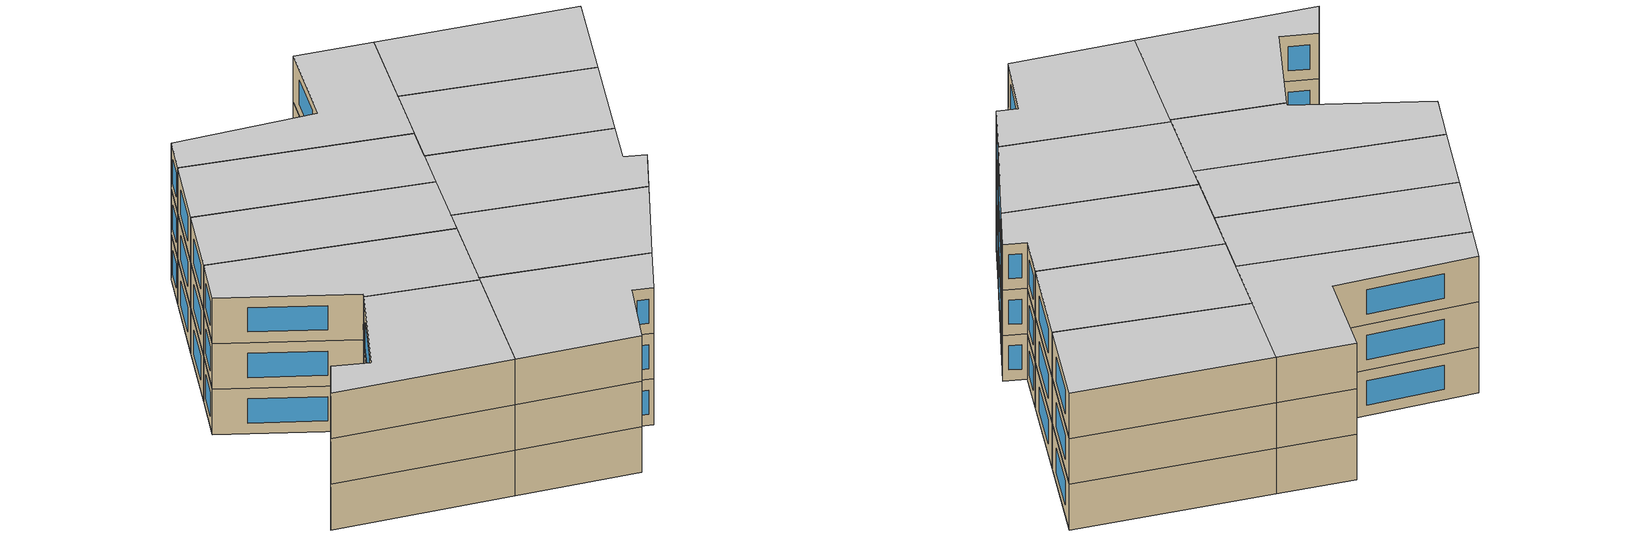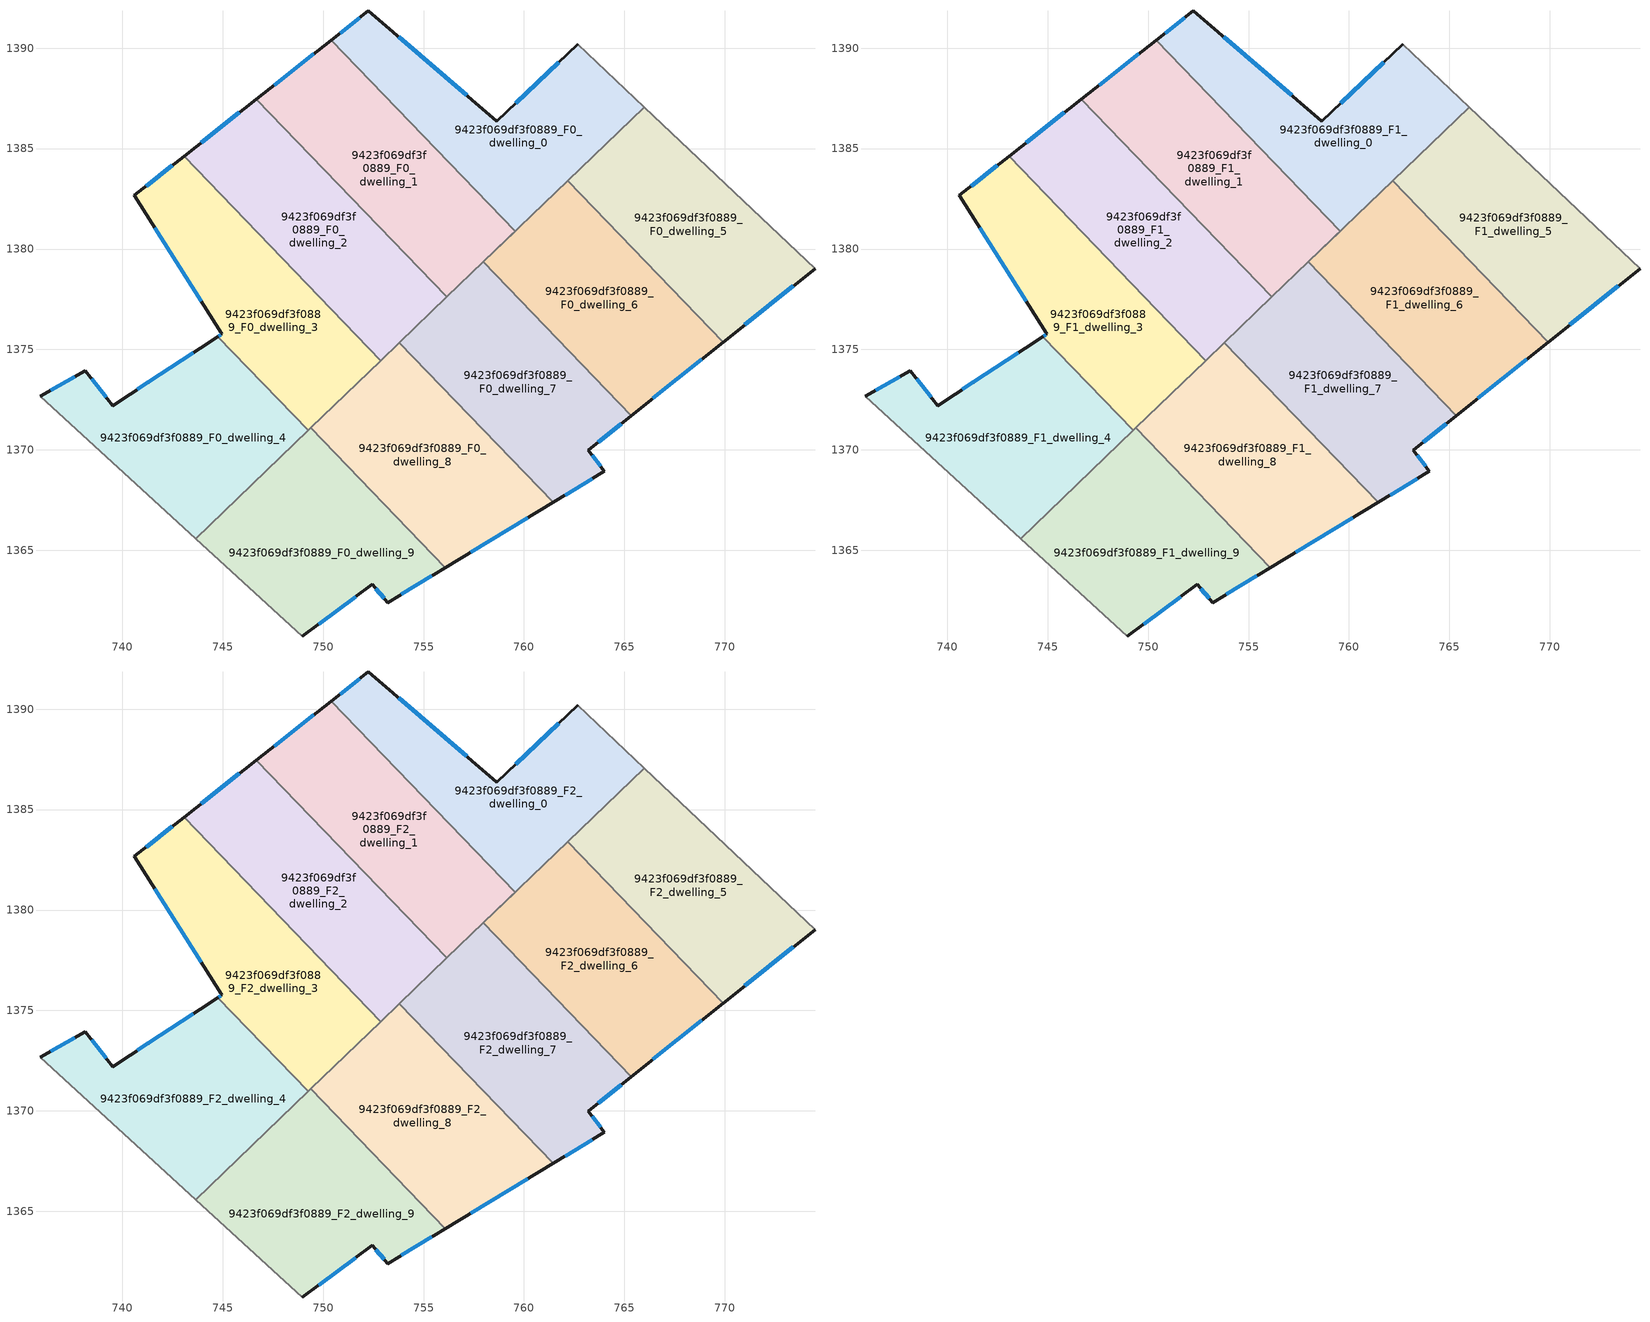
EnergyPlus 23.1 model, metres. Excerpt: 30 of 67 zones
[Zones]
9423f069df3f0889_F0_dwelling_0
 floor ground (EU_floor_Construction): 762.68,1390.19 765.98,1387.07 757.98,1379.37 759.56,1380.89 750.41,1390.4 752.26,1391.86 758.65,1386.37 z0
 wall outside (EU_wall_Construction): 762.68,1390.19 758.65,1386.37 752.26,1391.86 750.41,1390.4 z0:3
 wall to 9423f069df3f0889_F0_dwelling_1 (EU_wall_Construction): 750.41,1390.4 759.56,1380.89 757.98,1379.37 z0:3
 wall adiabatic (EU_wall_Construction): 765.98,1387.07 762.68,1390.19 z0:3
 wall to 9423f069df3f0889_F0_dwelling_6 (EU_wall_Construction): 757.98,1379.37 762.17,1383.4 z0:3
 wall to 9423f069df3f0889_F0_dwelling_5 (EU_wall_Construction): 762.17,1383.4 765.98,1387.07 z0:3
 window (EU_Window_Construction): 751.83,1391.52 750.85,1390.74 / 757.15,1387.66 753.76,1390.57 / 761.73,1389.29 759.6,1387.27 z0.7:2.3
9423f069df3f0889_F0_dwelling_1
 floor ground (EU_floor_Construction): 750.41,1390.4 759.56,1380.89 756.16,1377.62 746.68,1387.46 z0
 wall outside (EU_wall_Construction): 750.41,1390.4 746.68,1387.46 z0:3
 wall to 9423f069df3f0889_F0_dwelling_2 (EU_wall_Construction): 746.68,1387.46 756.16,1377.62 z0:3
 wall to 9423f069df3f0889_F0_dwelling_7 (EU_wall_Construction): 756.16,1377.62 757.98,1379.37 z0:3
 window (EU_Window_Construction): 749.54,1389.71 747.56,1388.15 z0.7:2.3
9423f069df3f0889_F0_dwelling_2
 floor ground (EU_floor_Construction): 746.68,1387.46 756.16,1377.62 752.87,1374.45 743.08,1384.62 z0
 wall outside (EU_wall_Construction): 746.68,1387.46 743.08,1384.62 z0:3
 wall to 9423f069df3f0889_F0_dwelling_3 (EU_wall_Construction): 743.08,1384.62 752.87,1374.45 z0:3
 wall to 9423f069df3f0889_F0_dwelling_7 (EU_wall_Construction): 753.8,1375.35 756.16,1377.62 z0:3
 wall to 9423f069df3f0889_F0_dwelling_8 (EU_wall_Construction): 752.87,1374.45 753.8,1375.35 z0:3
 window (EU_Window_Construction): 745.84,1386.8 743.92,1385.29 z0.7:2.3
9423f069df3f0889_F0_dwelling_3
 floor ground (EU_floor_Construction): 743.08,1384.62 752.87,1374.45 749.25,1370.97 744.76,1375.64 744.96,1375.77 740.61,1382.68 z0
 wall outside (EU_wall_Construction): 743.08,1384.62 740.61,1382.68 744.96,1375.77 744.76,1375.64 z0:3
 wall to 9423f069df3f0889_F0_dwelling_4 (EU_wall_Construction): 744.76,1375.64 749.25,1370.97 z0:3
 wall to 9423f069df3f0889_F0_dwelling_8 (EU_wall_Construction): 749.38,1371.1 752.87,1374.45 z0:3
 wall to 9423f069df3f0889_F0_dwelling_9 (EU_wall_Construction): 749.25,1370.97 749.38,1371.1 z0:3
 window (EU_Window_Construction): 744.92,1375.74 744.81,1375.67 / 741.63,1381.06 743.94,1377.39 / 742.5,1384.17 741.19,1383.13 z0.7:2.3
9423f069df3f0889_F0_dwelling_4
 floor ground (EU_floor_Construction): 744.76,1375.64 749.25,1370.97 743.65,1365.58 735.91,1372.66 738.16,1373.94 739.53,1372.21 z0
 wall outside (EU_wall_Construction): 744.76,1375.64 739.53,1372.21 738.16,1373.94 735.91,1372.66 z0:3
 wall adiabatic (EU_wall_Construction): 735.91,1372.66 743.65,1365.58 z0:3
 wall to 9423f069df3f0889_F0_dwelling_9 (EU_wall_Construction): 743.65,1365.58 749.25,1370.97 z0:3
 window (EU_Window_Construction): 737.64,1373.64 736.44,1372.96 / 739.21,1372.61 738.49,1373.53 / 743.53,1374.83 740.76,1373.01 z0.7:2.3
9423f069df3f0889_F0_dwelling_5
 floor ground (EU_floor_Construction): 774.49,1379.03 769.91,1375.36 762.17,1383.4 765.98,1387.07 z0
 wall outside (EU_wall_Construction): 769.91,1375.36 774.49,1379.03 z0:3
 wall to 9423f069df3f0889_F0_dwelling_6 (EU_wall_Construction): 762.17,1383.4 769.91,1375.36 z0:3
 wall adiabatic (EU_wall_Construction): 774.49,1379.03 765.98,1387.07 z0:3
 window (EU_Window_Construction): 770.99,1376.22 773.41,1378.17 z0.7:2.3
9423f069df3f0889_F0_dwelling_6
 floor ground (EU_floor_Construction): 762.17,1383.4 769.91,1375.36 765.35,1371.71 757.98,1379.37 z0
 wall outside (EU_wall_Construction): 765.35,1371.71 769.91,1375.36 z0:3
 wall to 9423f069df3f0889_F0_dwelling_7 (EU_wall_Construction): 757.98,1379.37 765.35,1371.71 z0:3
 window (EU_Window_Construction): 766.42,1372.56 768.84,1374.5 z0.7:2.3
9423f069df3f0889_F0_dwelling_7
 floor ground (EU_floor_Construction): 757.98,1379.37 765.35,1371.71 763.21,1369.99 764,1368.94 761.46,1367.39 753.8,1375.35 z0
 wall outside (EU_wall_Construction): 761.46,1367.39 764,1368.94 763.21,1369.99 765.35,1371.71 z0:3
 wall to 9423f069df3f0889_F0_dwelling_8 (EU_wall_Construction): 753.8,1375.35 761.46,1367.39 z0:3
 window (EU_Window_Construction): 763.81,1369.18 763.39,1369.74 / 762.05,1367.75 763.4,1368.57 / 763.71,1370.39 764.84,1371.3 z0.7:2.3
9423f069df3f0889_F0_dwelling_8
 floor ground (EU_floor_Construction): 753.8,1375.35 761.46,1367.39 756.08,1364.13 749.38,1371.1 z0
 wall outside (EU_wall_Construction): 756.08,1364.13 761.46,1367.39 z0:3
 wall to 9423f069df3f0889_F0_dwelling_9 (EU_wall_Construction): 749.38,1371.1 756.08,1364.13 z0:3
 window (EU_Window_Construction): 757.34,1364.9 760.19,1366.63 z0.7:2.3
9423f069df3f0889_F0_dwelling_9
 floor ground (EU_floor_Construction): 749.38,1371.1 756.08,1364.13 753.23,1362.4 752.44,1363.31 748.96,1360.73 743.65,1365.58 z0
 wall outside (EU_wall_Construction): 748.96,1360.73 752.44,1363.31 753.23,1362.4 756.08,1364.13 z0:3
 wall adiabatic (EU_wall_Construction): 743.65,1365.58 748.96,1360.73 z0:3
 window (EU_Window_Construction): 752.62,1363.1 753.04,1362.61 / 749.77,1361.33 751.62,1362.7 / 753.9,1362.81 755.41,1363.73 z0.7:2.3
9423f069df3f0889_F1_dwelling_0
 floor to 9423f069df3f0889_F0_dwelling_0 (EU_floor_Construction): 762.68,1390.19 765.98,1387.07 757.98,1379.37 759.56,1380.89 750.41,1390.4 752.26,1391.86 758.65,1386.37 z3
 wall outside (EU_wall_Construction): 762.68,1390.19 758.65,1386.37 752.26,1391.86 750.41,1390.4 z3:6
 wall to 9423f069df3f0889_F1_dwelling_1 (EU_wall_Construction): 750.41,1390.4 759.56,1380.89 757.98,1379.37 z3:6
 wall adiabatic (EU_wall_Construction): 765.98,1387.07 762.68,1390.19 z3:6
 wall to 9423f069df3f0889_F1_dwelling_6 (EU_wall_Construction): 757.98,1379.37 762.17,1383.4 z3:6
 wall to 9423f069df3f0889_F1_dwelling_5 (EU_wall_Construction): 762.17,1383.4 765.98,1387.07 z3:6
 window (EU_Window_Construction): 751.83,1391.52 750.85,1390.74 / 757.15,1387.66 753.76,1390.57 / 761.73,1389.29 759.6,1387.27 z3.7:5.3
9423f069df3f0889_F1_dwelling_1
 floor to 9423f069df3f0889_F0_dwelling_1 (EU_floor_Construction): 750.41,1390.4 759.56,1380.89 756.16,1377.62 746.68,1387.46 z3
 wall outside (EU_wall_Construction): 750.41,1390.4 746.68,1387.46 z3:6
 wall to 9423f069df3f0889_F1_dwelling_2 (EU_wall_Construction): 746.68,1387.46 756.16,1377.62 z3:6
 wall to 9423f069df3f0889_F1_dwelling_7 (EU_wall_Construction): 756.16,1377.62 757.98,1379.37 z3:6
 window (EU_Window_Construction): 749.54,1389.71 747.56,1388.15 z3.7:5.3
9423f069df3f0889_F1_dwelling_2
 floor to 9423f069df3f0889_F0_dwelling_2 (EU_floor_Construction): 746.68,1387.46 756.16,1377.62 752.87,1374.45 743.08,1384.62 z3
 wall outside (EU_wall_Construction): 746.68,1387.46 743.08,1384.62 z3:6
 wall to 9423f069df3f0889_F1_dwelling_3 (EU_wall_Construction): 743.08,1384.62 752.87,1374.45 z3:6
 wall to 9423f069df3f0889_F1_dwelling_7 (EU_wall_Construction): 753.8,1375.35 756.16,1377.62 z3:6
 wall to 9423f069df3f0889_F1_dwelling_8 (EU_wall_Construction): 752.87,1374.45 753.8,1375.35 z3:6
 window (EU_Window_Construction): 745.84,1386.8 743.92,1385.29 z3.7:5.3
9423f069df3f0889_F1_dwelling_3
 floor to 9423f069df3f0889_F0_dwelling_3 (EU_floor_Construction): 743.08,1384.62 752.87,1374.45 749.25,1370.97 744.76,1375.64 744.96,1375.77 740.61,1382.68 z3
 wall outside (EU_wall_Construction): 743.08,1384.62 740.61,1382.68 744.96,1375.77 744.76,1375.64 z3:6
 wall to 9423f069df3f0889_F1_dwelling_4 (EU_wall_Construction): 744.76,1375.64 749.25,1370.97 z3:6
 wall to 9423f069df3f0889_F1_dwelling_8 (EU_wall_Construction): 749.38,1371.1 752.87,1374.45 z3:6
 wall to 9423f069df3f0889_F1_dwelling_9 (EU_wall_Construction): 749.25,1370.97 749.38,1371.1 z3:6
 window (EU_Window_Construction): 744.92,1375.74 744.81,1375.67 / 741.63,1381.06 743.94,1377.39 / 742.5,1384.17 741.19,1383.13 z3.7:5.3
9423f069df3f0889_F1_dwelling_4
 floor to 9423f069df3f0889_F0_dwelling_4 (EU_floor_Construction): 744.76,1375.64 749.25,1370.97 743.65,1365.58 735.91,1372.66 738.16,1373.94 739.53,1372.21 z3
 wall outside (EU_wall_Construction): 744.76,1375.64 739.53,1372.21 738.16,1373.94 735.91,1372.66 z3:6
 wall adiabatic (EU_wall_Construction): 735.91,1372.66 743.65,1365.58 z3:6
 wall to 9423f069df3f0889_F1_dwelling_9 (EU_wall_Construction): 743.65,1365.58 749.25,1370.97 z3:6
 window (EU_Window_Construction): 737.64,1373.64 736.44,1372.96 / 739.21,1372.61 738.49,1373.53 / 743.53,1374.83 740.76,1373.01 z3.7:5.3
9423f069df3f0889_F1_dwelling_5
 floor to 9423f069df3f0889_F0_dwelling_5 (EU_floor_Construction): 774.49,1379.03 769.91,1375.36 762.17,1383.4 765.98,1387.07 z3
 wall outside (EU_wall_Construction): 769.91,1375.36 774.49,1379.03 z3:6
 wall to 9423f069df3f0889_F1_dwelling_6 (EU_wall_Construction): 762.17,1383.4 769.91,1375.36 z3:6
 wall adiabatic (EU_wall_Construction): 774.49,1379.03 765.98,1387.07 z3:6
 window (EU_Window_Construction): 770.99,1376.22 773.41,1378.17 z3.7:5.3
9423f069df3f0889_F1_dwelling_6
 floor to 9423f069df3f0889_F0_dwelling_6 (EU_floor_Construction): 762.17,1383.4 769.91,1375.36 765.35,1371.71 757.98,1379.37 z3
 wall outside (EU_wall_Construction): 765.35,1371.71 769.91,1375.36 z3:6
 wall to 9423f069df3f0889_F1_dwelling_7 (EU_wall_Construction): 757.98,1379.37 765.35,1371.71 z3:6
 window (EU_Window_Construction): 766.42,1372.56 768.84,1374.5 z3.7:5.3
9423f069df3f0889_F1_dwelling_7
 floor to 9423f069df3f0889_F0_dwelling_7 (EU_floor_Construction): 757.98,1379.37 765.35,1371.71 763.21,1369.99 764,1368.94 761.46,1367.39 753.8,1375.35 z3
 wall outside (EU_wall_Construction): 761.46,1367.39 764,1368.94 763.21,1369.99 765.35,1371.71 z3:6
 wall to 9423f069df3f0889_F1_dwelling_8 (EU_wall_Construction): 753.8,1375.35 761.46,1367.39 z3:6
 window (EU_Window_Construction): 763.81,1369.18 763.39,1369.74 / 762.05,1367.75 763.4,1368.57 / 763.71,1370.39 764.84,1371.3 z3.7:5.3
9423f069df3f0889_F1_dwelling_8
 floor to 9423f069df3f0889_F0_dwelling_8 (EU_floor_Construction): 753.8,1375.35 761.46,1367.39 756.08,1364.13 749.38,1371.1 z3
 wall outside (EU_wall_Construction): 756.08,1364.13 761.46,1367.39 z3:6
 wall to 9423f069df3f0889_F1_dwelling_9 (EU_wall_Construction): 749.38,1371.1 756.08,1364.13 z3:6
 window (EU_Window_Construction): 757.34,1364.9 760.19,1366.63 z3.7:5.3
9423f069df3f0889_F1_dwelling_9
 floor to 9423f069df3f0889_F0_dwelling_9 (EU_floor_Construction): 749.38,1371.1 756.08,1364.13 753.23,1362.4 752.44,1363.31 748.96,1360.73 743.65,1365.58 z3
 wall outside (EU_wall_Construction): 748.96,1360.73 752.44,1363.31 753.23,1362.4 756.08,1364.13 z3:6
 wall adiabatic (EU_wall_Construction): 743.65,1365.58 748.96,1360.73 z3:6
 window (EU_Window_Construction): 752.62,1363.1 753.04,1362.61 / 749.77,1361.33 751.62,1362.7 / 753.9,1362.81 755.41,1363.73 z3.7:5.3
9423f069df3f0889_F2_dwelling_0
 floor to 9423f069df3f0889_F1_dwelling_0 (EU_floor_Construction): 762.68,1390.19 765.98,1387.07 757.98,1379.37 759.56,1380.89 750.41,1390.4 752.26,1391.86 758.65,1386.37 z6
 wall outside (EU_wall_Construction): 762.68,1390.19 758.65,1386.37 752.26,1391.86 750.41,1390.4 z6:9
 wall to 9423f069df3f0889_F2_dwelling_1 (EU_wall_Construction): 750.41,1390.4 759.56,1380.89 757.98,1379.37 z6:9
 wall adiabatic (EU_wall_Construction): 765.98,1387.07 762.68,1390.19 z6:9
 wall to 9423f069df3f0889_F2_dwelling_6 (EU_wall_Construction): 757.98,1379.37 762.17,1383.4 z6:9
 wall to 9423f069df3f0889_F2_dwelling_5 (EU_wall_Construction): 762.17,1383.4 765.98,1387.07 z6:9
 window (EU_Window_Construction): 751.83,1391.52 750.85,1390.74 / 757.15,1387.66 753.76,1390.57 / 761.73,1389.29 759.6,1387.27 z6.7:8.3
 ceiling to 9423f069df3f0889_F3_dwelling_0 (EU_floor_Construction): 759.56,1380.89 757.98,1379.37 765.98,1387.07 762.68,1390.19 758.65,1386.37 752.26,1391.86 750.41,1390.4 z9
9423f069df3f0889_F2_dwelling_1
 floor to 9423f069df3f0889_F1_dwelling_1 (EU_floor_Construction): 750.41,1390.4 759.56,1380.89 756.16,1377.62 746.68,1387.46 z6
 wall outside (EU_wall_Construction): 750.41,1390.4 746.68,1387.46 z6:9
 wall to 9423f069df3f0889_F2_dwelling_2 (EU_wall_Construction): 746.68,1387.46 756.16,1377.62 z6:9
 wall to 9423f069df3f0889_F2_dwelling_7 (EU_wall_Construction): 756.16,1377.62 757.98,1379.37 z6:9
 window (EU_Window_Construction): 749.54,1389.71 747.56,1388.15 z6.7:8.3
 ceiling to 9423f069df3f0889_F3_dwelling_1 (EU_floor_Construction): 759.56,1380.89 750.41,1390.4 746.68,1387.46 756.16,1377.62 z9
9423f069df3f0889_F2_dwelling_2
 floor to 9423f069df3f0889_F1_dwelling_2 (EU_floor_Construction): 746.68,1387.46 756.16,1377.62 752.87,1374.45 743.08,1384.62 z6
 wall outside (EU_wall_Construction): 746.68,1387.46 743.08,1384.62 z6:9
 wall to 9423f069df3f0889_F2_dwelling_3 (EU_wall_Construction): 743.08,1384.62 752.87,1374.45 z6:9
 wall to 9423f069df3f0889_F2_dwelling_7 (EU_wall_Construction): 753.8,1375.35 756.16,1377.62 z6:9
 wall to 9423f069df3f0889_F2_dwelling_8 (EU_wall_Construction): 752.87,1374.45 753.8,1375.35 z6:9
 window (EU_Window_Construction): 745.84,1386.8 743.92,1385.29 z6.7:8.3
 ceiling to 9423f069df3f0889_F3_dwelling_2 (EU_floor_Construction): 756.16,1377.62 746.68,1387.46 743.08,1384.62 752.87,1374.45 z9
9423f069df3f0889_F2_dwelling_3
 floor to 9423f069df3f0889_F1_dwelling_3 (EU_floor_Construction): 743.08,1384.62 752.87,1374.45 749.25,1370.97 744.76,1375.64 744.96,1375.77 740.61,1382.68 z6
 wall outside (EU_wall_Construction): 743.08,1384.62 740.61,1382.68 744.96,1375.77 744.76,1375.64 z6:9
 wall to 9423f069df3f0889_F2_dwelling_4 (EU_wall_Construction): 744.76,1375.64 749.25,1370.97 z6:9
 wall to 9423f069df3f0889_F2_dwelling_8 (EU_wall_Construction): 749.38,1371.1 752.87,1374.45 z6:9
 wall to 9423f069df3f0889_F2_dwelling_9 (EU_wall_Construction): 749.25,1370.97 749.38,1371.1 z6:9
 window (EU_Window_Construction): 744.92,1375.74 744.81,1375.67 / 741.63,1381.06 743.94,1377.39 / 742.5,1384.17 741.19,1383.13 z6.7:8.3
 ceiling to 9423f069df3f0889_F3_dwelling_3 (EU_floor_Construction): 752.87,1374.45 743.08,1384.62 740.61,1382.68 744.96,1375.77 744.76,1375.64 749.25,1370.97 z9
9423f069df3f0889_F2_dwelling_4
 floor to 9423f069df3f0889_F1_dwelling_4 (EU_floor_Construction): 744.76,1375.64 749.25,1370.97 743.65,1365.58 735.91,1372.66 738.16,1373.94 739.53,1372.21 z6
 wall outside (EU_wall_Construction): 744.76,1375.64 739.53,1372.21 738.16,1373.94 735.91,1372.66 z6:9
 wall adiabatic (EU_wall_Construction): 735.91,1372.66 743.65,1365.58 z6:9
 wall to 9423f069df3f0889_F2_dwelling_9 (EU_wall_Construction): 743.65,1365.58 749.25,1370.97 z6:9
 window (EU_Window_Construction): 737.64,1373.64 736.44,1372.96 / 739.21,1372.61 738.49,1373.53 / 743.53,1374.83 740.76,1373.01 z6.7:8.3
 ceiling to 9423f069df3f0889_F3_dwelling_4 (EU_floor_Construction): 749.25,1370.97 744.76,1375.64 739.53,1372.21 738.16,1373.94 735.91,1372.66 743.65,1365.58 z9
9423f069df3f0889_F2_dwelling_5
 floor to 9423f069df3f0889_F1_dwelling_5 (EU_floor_Construction): 774.49,1379.03 769.91,1375.36 762.17,1383.4 765.98,1387.07 z6
 wall outside (EU_wall_Construction): 769.91,1375.36 774.49,1379.03 z6:9
 wall to 9423f069df3f0889_F2_dwelling_6 (EU_wall_Construction): 762.17,1383.4 769.91,1375.36 z6:9
 wall adiabatic (EU_wall_Construction): 774.49,1379.03 765.98,1387.07 z6:9
 window (EU_Window_Construction): 770.99,1376.22 773.41,1378.17 z6.7:8.3
 ceiling to 9423f069df3f0889_F3_dwelling_5 (EU_floor_Construction): 774.49,1379.03 765.98,1387.07 762.17,1383.4 769.91,1375.36 z9
9423f069df3f0889_F2_dwelling_6
 floor to 9423f069df3f0889_F1_dwelling_6 (EU_floor_Construction): 762.17,1383.4 769.91,1375.36 765.35,1371.71 757.98,1379.37 z6
 wall outside (EU_wall_Construction): 765.35,1371.71 769.91,1375.36 z6:9
 wall to 9423f069df3f0889_F2_dwelling_7 (EU_wall_Construction): 757.98,1379.37 765.35,1371.71 z6:9
 window (EU_Window_Construction): 766.42,1372.56 768.84,1374.5 z6.7:8.3
 ceiling to 9423f069df3f0889_F3_dwelling_6 (EU_floor_Construction): 769.91,1375.36 762.17,1383.4 757.98,1379.37 765.35,1371.71 z9
9423f069df3f0889_F2_dwelling_7
 floor to 9423f069df3f0889_F1_dwelling_7 (EU_floor_Construction): 757.98,1379.37 765.35,1371.71 763.21,1369.99 764,1368.94 761.46,1367.39 753.8,1375.35 z6
 wall outside (EU_wall_Construction): 761.46,1367.39 764,1368.94 763.21,1369.99 765.35,1371.71 z6:9
 wall to 9423f069df3f0889_F2_dwelling_8 (EU_wall_Construction): 753.8,1375.35 761.46,1367.39 z6:9
 window (EU_Window_Construction): 763.81,1369.18 763.39,1369.74 / 762.05,1367.75 763.4,1368.57 / 763.71,1370.39 764.84,1371.3 z6.7:8.3
 ceiling to 9423f069df3f0889_F3_dwelling_7 (EU_floor_Construction): 764,1368.94 763.21,1369.99 765.35,1371.71 757.98,1379.37 753.8,1375.35 761.46,1367.39 z9
9423f069df3f0889_F2_dwelling_8
 floor to 9423f069df3f0889_F1_dwelling_8 (EU_floor_Construction): 753.8,1375.35 761.46,1367.39 756.08,1364.13 749.38,1371.1 z6
 wall outside (EU_wall_Construction): 756.08,1364.13 761.46,1367.39 z6:9
 wall to 9423f069df3f0889_F2_dwelling_9 (EU_wall_Construction): 749.38,1371.1 756.08,1364.13 z6:9
 window (EU_Window_Construction): 757.34,1364.9 760.19,1366.63 z6.7:8.3
 ceiling to 9423f069df3f0889_F3_dwelling_8 (EU_floor_Construction): 761.46,1367.39 753.8,1375.35 749.38,1371.1 756.08,1364.13 z9
9423f069df3f0889_F2_dwelling_9
 floor to 9423f069df3f0889_F1_dwelling_9 (EU_floor_Construction): 749.38,1371.1 756.08,1364.13 753.23,1362.4 752.44,1363.31 748.96,1360.73 743.65,1365.58 z6
 wall outside (EU_wall_Construction): 748.96,1360.73 752.44,1363.31 753.23,1362.4 756.08,1364.13 z6:9
 wall adiabatic (EU_wall_Construction): 743.65,1365.58 748.96,1360.73 z6:9
 window (EU_Window_Construction): 752.62,1363.1 753.04,1362.61 / 749.77,1361.33 751.62,1362.7 / 753.9,1362.81 755.41,1363.73 z6.7:8.3
 ceiling to 9423f069df3f0889_F3_dwelling_9 (EU_floor_Construction): 753.23,1362.4 756.08,1364.13 749.38,1371.1 743.65,1365.58 748.96,1360.73 752.44,1363.31 z9
[Building]
EU S2 Campaign: North Axis=0; Terrain=City; Solar Distribution=FullExterior
[Site:Location]
Budapest.Ferenc.Liszt.Intl.AP: Latitude=47.437; Longitude=19.256; Time Zone=1; Elevation=185
[SizingPeriod:WeatherFileDays]
AnnualSizingPeriod: Begin Month=1; Begin Day of Month=1; End Month=12; End Day of Month=31; Day of Week for Start Day=Monday; Use Weather File Daylight Saving Period=No; Use Weather File Rain and Snow Indicators=No
[MATERIAL]
EU_InternalMass_Material: Roughness=MediumRough; Thickness=0.1; Conductivity=1; Density=1800; Specific Heat=900; Thermal Absorptance=0.9; Solar Absorptance=0.7; Visible Absorptance=0.7
[MATERIAL:NOMASS] Roughness=MediumRough; Thermal Absorptance=0.9; Solar Absorptance=0.7; Visible Absorptance=0.7
Name | Thermal Resistance
EU_wall_NoMass | 0.832559
EU_floor_NoMass | 0.872794
[WINDOWMATERIAL:SIMPLEGLAZINGSYSTEM]
EU_Window_SimpleGlazing: UFactor=2.79869; Solar Heat Gain Coefficient=0.75; Visible Transmittance=0.75
[CONSTRUCTION]
EU_wall_Construction: EU_wall_NoMass
EU_floor_Construction: EU_floor_NoMass
EU_Window_Construction: EU_Window_SimpleGlazing
EU_InternalMass_Construction: EU_InternalMass_Material
[ZONE] Type=1; Multiplier=1; Ceiling Height=autocalculate; Floor Area=autocalculate; Part of Total Floor Area=Yes
Name | Volume
9423f069df3f0889_F0_dwelling_0; 9423f069df3f0889_F1_dwelling_0; 9423f069df3f0889_F2_dwelling_0 | 190.341
9423f069df3f0889_F0_dwelling_1; 9423f069df3f0889_F1_dwelling_1; 9423f069df3f0889_F2_dwelling_1; 9423f069df3f0889_F0_dwelling_9; 9423f069df3f0889_F1_dwelling_9; 9423f069df3f0889_F2_dwelling_9 | 190.373
9423f069df3f0889_F0_dwelling_2; 9423f069df3f0889_F1_dwelling_2; 9423f069df3f0889_F2_dwelling_2 | 190.357
9423f069df3f0889_F0_dwelling_3; 9423f069df3f0889_F1_dwelling_3; 9423f069df3f0889_F2_dwelling_3 | 190.345
9423f069df3f0889_F0_dwelling_4; 9423f069df3f0889_F1_dwelling_4; 9423f069df3f0889_F2_dwelling_4 | 190.356
9423f069df3f0889_F0_dwelling_5; 9423f069df3f0889_F1_dwelling_5; 9423f069df3f0889_F2_dwelling_5 | 190.364
9423f069df3f0889_F0_dwelling_6; 9423f069df3f0889_F1_dwelling_6; 9423f069df3f0889_F2_dwelling_6 | 190.36
9423f069df3f0889_F0_dwelling_7; 9423f069df3f0889_F1_dwelling_7; 9423f069df3f0889_F2_dwelling_7 | 190.369
9423f069df3f0889_F0_dwelling_8; 9423f069df3f0889_F1_dwelling_8; 9423f069df3f0889_F2_dwelling_8 | 190.366
[INTERNALMASS] Construction=EU_InternalMass_Construction
Name | Zone or ZoneList | Surface Area
9423f069df3f0889_F0_dwelling_0_EU_InternalMass | 9423f069df3f0889_F0_dwelling_0 | 63.4494
9423f069df3f0889_F0_dwelling_1_EU_InternalMass | 9423f069df3f0889_F0_dwelling_1 | 63.4575
9423f069df3f0889_F0_dwelling_2_EU_InternalMass | 9423f069df3f0889_F0_dwelling_2 | 63.4523
9423f069df3f0889_F0_dwelling_3_EU_InternalMass | 9423f069df3f0889_F0_dwelling_3 | 63.4484
9423f069df3f0889_F0_dwelling_4_EU_InternalMass | 9423f069df3f0889_F0_dwelling_4 | 63.4521
9423f069df3f0889_F0_dwelling_5_EU_InternalMass | 9423f069df3f0889_F0_dwelling_5 | 63.4546
9423f069df3f0889_F0_dwelling_6_EU_InternalMass | 9423f069df3f0889_F0_dwelling_6 | 63.4532
9423f069df3f0889_F0_dwelling_7_EU_InternalMass | 9423f069df3f0889_F0_dwelling_7 | 63.4563
9423f069df3f0889_F0_dwelling_8_EU_InternalMass | 9423f069df3f0889_F0_dwelling_8 | 63.4554
9423f069df3f0889_F0_dwelling_9_EU_InternalMass | 9423f069df3f0889_F0_dwelling_9 | 63.4579
9423f069df3f0889_F1_dwelling_0_EU_InternalMass | 9423f069df3f0889_F1_dwelling_0 | 63.4494
9423f069df3f0889_F1_dwelling_1_EU_InternalMass | 9423f069df3f0889_F1_dwelling_1 | 63.4575
9423f069df3f0889_F1_dwelling_2_EU_InternalMass | 9423f069df3f0889_F1_dwelling_2 | 63.4523
9423f069df3f0889_F1_dwelling_3_EU_InternalMass | 9423f069df3f0889_F1_dwelling_3 | 63.4484
9423f069df3f0889_F1_dwelling_4_EU_InternalMass | 9423f069df3f0889_F1_dwelling_4 | 63.4521
9423f069df3f0889_F1_dwelling_5_EU_InternalMass | 9423f069df3f0889_F1_dwelling_5 | 63.4546
9423f069df3f0889_F1_dwelling_6_EU_InternalMass | 9423f069df3f0889_F1_dwelling_6 | 63.4532
9423f069df3f0889_F1_dwelling_7_EU_InternalMass | 9423f069df3f0889_F1_dwelling_7 | 63.4563
9423f069df3f0889_F1_dwelling_8_EU_InternalMass | 9423f069df3f0889_F1_dwelling_8 | 63.4554
9423f069df3f0889_F1_dwelling_9_EU_InternalMass | 9423f069df3f0889_F1_dwelling_9 | 63.4579
9423f069df3f0889_F2_dwelling_0_EU_InternalMass | 9423f069df3f0889_F2_dwelling_0 | 63.4494
9423f069df3f0889_F2_dwelling_1_EU_InternalMass | 9423f069df3f0889_F2_dwelling_1 | 63.4575
9423f069df3f0889_F2_dwelling_2_EU_InternalMass | 9423f069df3f0889_F2_dwelling_2 | 63.4523
9423f069df3f0889_F2_dwelling_3_EU_InternalMass | 9423f069df3f0889_F2_dwelling_3 | 63.4484
9423f069df3f0889_F2_dwelling_4_EU_InternalMass | 9423f069df3f0889_F2_dwelling_4 | 63.4521
9423f069df3f0889_F2_dwelling_5_EU_InternalMass | 9423f069df3f0889_F2_dwelling_5 | 63.4546
9423f069df3f0889_F2_dwelling_6_EU_InternalMass | 9423f069df3f0889_F2_dwelling_6 | 63.4532
9423f069df3f0889_F2_dwelling_7_EU_InternalMass | 9423f069df3f0889_F2_dwelling_7 | 63.4563
9423f069df3f0889_F2_dwelling_8_EU_InternalMass | 9423f069df3f0889_F2_dwelling_8 | 63.4554
9423f069df3f0889_F2_dwelling_9_EU_InternalMass | 9423f069df3f0889_F2_dwelling_9 | 63.4579
[OTHEREQUIPMENT] Fuel Type=Electricity; Design Level Calculation Method=Watts/Area; Power per Zone Floor Area=1; Fraction Latent=0; Fraction Radiant=0; Fraction Lost=0; Carbon Dioxide Generation Rate=0; EndUse Subcategory=EU_Step8_InternalGains
Name | Zone or ZoneList or Space or SpaceList | Schedule
EU_Step8_InternalGain_9423f069df3f0889_F0_dwelling_0_f000 | 9423f069df3f0889_F0_dwelling_0 | EU_Step8_GainSchedule_9423f069df3f0889_F0_dwelling_0_f000
EU_Step8_InternalGain_9423f069df3f0889_F0_dwelling_1_f000 | 9423f069df3f0889_F0_dwelling_1 | EU_Step8_GainSchedule_9423f069df3f0889_F0_dwelling_1_f000
EU_Step8_InternalGain_9423f069df3f0889_F0_dwelling_2_f000 | 9423f069df3f0889_F0_dwelling_2 | EU_Step8_GainSchedule_9423f069df3f0889_F0_dwelling_2_f000
EU_Step8_InternalGain_9423f069df3f0889_F0_dwelling_3_f000 | 9423f069df3f0889_F0_dwelling_3 | EU_Step8_GainSchedule_9423f069df3f0889_F0_dwelling_3_f000
EU_Step8_InternalGain_9423f069df3f0889_F0_dwelling_4_f000 | 9423f069df3f0889_F0_dwelling_4 | EU_Step8_GainSchedule_9423f069df3f0889_F0_dwelling_4_f000
EU_Step8_InternalGain_9423f069df3f0889_F0_dwelling_5_f000 | 9423f069df3f0889_F0_dwelling_5 | EU_Step8_GainSchedule_9423f069df3f0889_F0_dwelling_5_f000
EU_Step8_InternalGain_9423f069df3f0889_F0_dwelling_6_f000 | 9423f069df3f0889_F0_dwelling_6 | EU_Step8_GainSchedule_9423f069df3f0889_F0_dwelling_6_f000
EU_Step8_InternalGain_9423f069df3f0889_F0_dwelling_7_f000 | 9423f069df3f0889_F0_dwelling_7 | EU_Step8_GainSchedule_9423f069df3f0889_F0_dwelling_7_f000
EU_Step8_InternalGain_9423f069df3f0889_F0_dwelling_8_f000 | 9423f069df3f0889_F0_dwelling_8 | EU_Step8_GainSchedule_9423f069df3f0889_F0_dwelling_8_f000
EU_Step8_InternalGain_9423f069df3f0889_F0_dwelling_9_f000 | 9423f069df3f0889_F0_dwelling_9 | EU_Step8_GainSchedule_9423f069df3f0889_F0_dwelling_9_f000
EU_Step8_InternalGain_9423f069df3f0889_F1_dwelling_0_f000 | 9423f069df3f0889_F1_dwelling_0 | EU_Step8_GainSchedule_9423f069df3f0889_F1_dwelling_0_f000
EU_Step8_InternalGain_9423f069df3f0889_F1_dwelling_1_f000 | 9423f069df3f0889_F1_dwelling_1 | EU_Step8_GainSchedule_9423f069df3f0889_F1_dwelling_1_f000
EU_Step8_InternalGain_9423f069df3f0889_F1_dwelling_2_f000 | 9423f069df3f0889_F1_dwelling_2 | EU_Step8_GainSchedule_9423f069df3f0889_F1_dwelling_2_f000
EU_Step8_InternalGain_9423f069df3f0889_F1_dwelling_3_f000 | 9423f069df3f0889_F1_dwelling_3 | EU_Step8_GainSchedule_9423f069df3f0889_F1_dwelling_3_f000
EU_Step8_InternalGain_9423f069df3f0889_F1_dwelling_4_f000 | 9423f069df3f0889_F1_dwelling_4 | EU_Step8_GainSchedule_9423f069df3f0889_F1_dwelling_4_f000
EU_Step8_InternalGain_9423f069df3f0889_F1_dwelling_5_f000 | 9423f069df3f0889_F1_dwelling_5 | EU_Step8_GainSchedule_9423f069df3f0889_F1_dwelling_5_f000
EU_Step8_InternalGain_9423f069df3f0889_F1_dwelling_6_f000 | 9423f069df3f0889_F1_dwelling_6 | EU_Step8_GainSchedule_9423f069df3f0889_F1_dwelling_6_f000
EU_Step8_InternalGain_9423f069df3f0889_F1_dwelling_7_f000 | 9423f069df3f0889_F1_dwelling_7 | EU_Step8_GainSchedule_9423f069df3f0889_F1_dwelling_7_f000
EU_Step8_InternalGain_9423f069df3f0889_F1_dwelling_8_f000 | 9423f069df3f0889_F1_dwelling_8 | EU_Step8_GainSchedule_9423f069df3f0889_F1_dwelling_8_f000
EU_Step8_InternalGain_9423f069df3f0889_F1_dwelling_9_f000 | 9423f069df3f0889_F1_dwelling_9 | EU_Step8_GainSchedule_9423f069df3f0889_F1_dwelling_9_f000
EU_Step8_InternalGain_9423f069df3f0889_F2_dwelling_0_f000 | 9423f069df3f0889_F2_dwelling_0 | EU_Step8_GainSchedule_9423f069df3f0889_F2_dwelling_0_f000
EU_Step8_InternalGain_9423f069df3f0889_F2_dwelling_1_f000 | 9423f069df3f0889_F2_dwelling_1 | EU_Step8_GainSchedule_9423f069df3f0889_F2_dwelling_1_f000
EU_Step8_InternalGain_9423f069df3f0889_F2_dwelling_2_f000 | 9423f069df3f0889_F2_dwelling_2 | EU_Step8_GainSchedule_9423f069df3f0889_F2_dwelling_2_f000
EU_Step8_InternalGain_9423f069df3f0889_F2_dwelling_3_f000 | 9423f069df3f0889_F2_dwelling_3 | EU_Step8_GainSchedule_9423f069df3f0889_F2_dwelling_3_f000
EU_Step8_InternalGain_9423f069df3f0889_F2_dwelling_4_f000 | 9423f069df3f0889_F2_dwelling_4 | EU_Step8_GainSchedule_9423f069df3f0889_F2_dwelling_4_f000
EU_Step8_InternalGain_9423f069df3f0889_F2_dwelling_5_f000 | 9423f069df3f0889_F2_dwelling_5 | EU_Step8_GainSchedule_9423f069df3f0889_F2_dwelling_5_f000
EU_Step8_InternalGain_9423f069df3f0889_F2_dwelling_6_f000 | 9423f069df3f0889_F2_dwelling_6 | EU_Step8_GainSchedule_9423f069df3f0889_F2_dwelling_6_f000
EU_Step8_InternalGain_9423f069df3f0889_F2_dwelling_7_f000 | 9423f069df3f0889_F2_dwelling_7 | EU_Step8_GainSchedule_9423f069df3f0889_F2_dwelling_7_f000
EU_Step8_InternalGain_9423f069df3f0889_F2_dwelling_8_f000 | 9423f069df3f0889_F2_dwelling_8 | EU_Step8_GainSchedule_9423f069df3f0889_F2_dwelling_8_f000
EU_Step8_InternalGain_9423f069df3f0889_F2_dwelling_9_f000 | 9423f069df3f0889_F2_dwelling_9 | EU_Step8_GainSchedule_9423f069df3f0889_F2_dwelling_9_f000
[ZONEVENTILATION:DESIGNFLOWRATE] Schedule=EU_AlwaysOn; Design Flow Rate Calculation Method=AirChanges/Hour; Air Changes per Hour=0.475469; Ventilation Type=Natural; Fan Pressure Rise=0; Fan Total Efficiency=1; Constant Term Coefficient=1; Temperature Term Coefficient=0; Velocity Term Coefficient=0; Velocity Squared Term Coefficient=0; Minimum Indoor Temperature=-100; Maximum Indoor Temperature=100; Delta Temperature=-100; Minimum Outdoor Temperature=-100; Maximum Outdoor Temperature=100; Maximum Wind Speed=40
Name | Zone or ZoneList or Space or SpaceList
EU_ConstantAir_9423f069df3f0889_F0_dwelling_0 | 9423f069df3f0889_F0_dwelling_0
EU_ConstantAir_9423f069df3f0889_F0_dwelling_1 | 9423f069df3f0889_F0_dwelling_1
EU_ConstantAir_9423f069df3f0889_F0_dwelling_2 | 9423f069df3f0889_F0_dwelling_2
EU_ConstantAir_9423f069df3f0889_F0_dwelling_3 | 9423f069df3f0889_F0_dwelling_3
EU_ConstantAir_9423f069df3f0889_F0_dwelling_4 | 9423f069df3f0889_F0_dwelling_4
EU_ConstantAir_9423f069df3f0889_F0_dwelling_5 | 9423f069df3f0889_F0_dwelling_5
EU_ConstantAir_9423f069df3f0889_F0_dwelling_6 | 9423f069df3f0889_F0_dwelling_6
EU_ConstantAir_9423f069df3f0889_F0_dwelling_7 | 9423f069df3f0889_F0_dwelling_7
EU_ConstantAir_9423f069df3f0889_F0_dwelling_8 | 9423f069df3f0889_F0_dwelling_8
EU_ConstantAir_9423f069df3f0889_F0_dwelling_9 | 9423f069df3f0889_F0_dwelling_9
EU_ConstantAir_9423f069df3f0889_F1_dwelling_0 | 9423f069df3f0889_F1_dwelling_0
EU_ConstantAir_9423f069df3f0889_F1_dwelling_1 | 9423f069df3f0889_F1_dwelling_1
EU_ConstantAir_9423f069df3f0889_F1_dwelling_2 | 9423f069df3f0889_F1_dwelling_2
EU_ConstantAir_9423f069df3f0889_F1_dwelling_3 | 9423f069df3f0889_F1_dwelling_3
EU_ConstantAir_9423f069df3f0889_F1_dwelling_4 | 9423f069df3f0889_F1_dwelling_4
EU_ConstantAir_9423f069df3f0889_F1_dwelling_5 | 9423f069df3f0889_F1_dwelling_5
EU_ConstantAir_9423f069df3f0889_F1_dwelling_6 | 9423f069df3f0889_F1_dwelling_6
EU_ConstantAir_9423f069df3f0889_F1_dwelling_7 | 9423f069df3f0889_F1_dwelling_7
EU_ConstantAir_9423f069df3f0889_F1_dwelling_8 | 9423f069df3f0889_F1_dwelling_8
EU_ConstantAir_9423f069df3f0889_F1_dwelling_9 | 9423f069df3f0889_F1_dwelling_9
EU_ConstantAir_9423f069df3f0889_F2_dwelling_0 | 9423f069df3f0889_F2_dwelling_0
EU_ConstantAir_9423f069df3f0889_F2_dwelling_1 | 9423f069df3f0889_F2_dwelling_1
EU_ConstantAir_9423f069df3f0889_F2_dwelling_2 | 9423f069df3f0889_F2_dwelling_2
EU_ConstantAir_9423f069df3f0889_F2_dwelling_3 | 9423f069df3f0889_F2_dwelling_3
EU_ConstantAir_9423f069df3f0889_F2_dwelling_4 | 9423f069df3f0889_F2_dwelling_4
EU_ConstantAir_9423f069df3f0889_F2_dwelling_5 | 9423f069df3f0889_F2_dwelling_5
EU_ConstantAir_9423f069df3f0889_F2_dwelling_6 | 9423f069df3f0889_F2_dwelling_6
EU_ConstantAir_9423f069df3f0889_F2_dwelling_7 | 9423f069df3f0889_F2_dwelling_7
EU_ConstantAir_9423f069df3f0889_F2_dwelling_8 | 9423f069df3f0889_F2_dwelling_8
EU_ConstantAir_9423f069df3f0889_F2_dwelling_9 | 9423f069df3f0889_F2_dwelling_9
[HVACTEMPLATE:THERMOSTAT] Constant Heating Setpoint=20; Constant Cooling Setpoint=50
EU_HeatOnly_9423f069df3f0889_F0_dwelling_0; EU_HeatOnly_9423f069df3f0889_F0_dwelling_1; EU_HeatOnly_9423f069df3f0889_F0_dwelling_2; EU_HeatOnly_9423f069df3f0889_F0_dwelling_3; EU_HeatOnly_9423f069df3f0889_F0_dwelling_4; EU_HeatOnly_9423f069df3f0889_F0_dwelling_5; EU_HeatOnly_9423f069df3f0889_F0_dwelling_6; EU_HeatOnly_9423f069df3f0889_F0_dwelling_7; EU_HeatOnly_9423f069df3f0889_F0_dwelling_8; EU_HeatOnly_9423f069df3f0889_F0_dwelling_9; EU_HeatOnly_9423f069df3f0889_F1_dwelling_0; EU_HeatOnly_9423f069df3f0889_F1_dwelling_1; EU_HeatOnly_9423f069df3f0889_F1_dwelling_2; EU_HeatOnly_9423f069df3f0889_F1_dwelling_3; EU_HeatOnly_9423f069df3f0889_F1_dwelling_4; EU_HeatOnly_9423f069df3f0889_F1_dwelling_5; EU_HeatOnly_9423f069df3f0889_F1_dwelling_6; EU_HeatOnly_9423f069df3f0889_F1_dwelling_7; EU_HeatOnly_9423f069df3f0889_F1_dwelling_8; EU_HeatOnly_9423f069df3f0889_F1_dwelling_9; EU_HeatOnly_9423f069df3f0889_F2_dwelling_0; EU_HeatOnly_9423f069df3f0889_F2_dwelling_1; EU_HeatOnly_9423f069df3f0889_F2_dwelling_2; EU_HeatOnly_9423f069df3f0889_F2_dwelling_3; EU_HeatOnly_9423f069df3f0889_F2_dwelling_4; EU_HeatOnly_9423f069df3f0889_F2_dwelling_5; EU_HeatOnly_9423f069df3f0889_F2_dwelling_6; EU_HeatOnly_9423f069df3f0889_F2_dwelling_7; EU_HeatOnly_9423f069df3f0889_F2_dwelling_8; EU_HeatOnly_9423f069df3f0889_F2_dwelling_9; EU_HeatOnly_9423f069df3f0889_F3_dwelling_0; EU_HeatOnly_9423f069df3f0889_F3_dwelling_1; EU_HeatOnly_9423f069df3f0889_F3_dwelling_2; EU_HeatOnly_9423f069df3f0889_F3_dwelling_3
[HVACTEMPLATE:ZONE:IDEALLOADSAIRSYSTEM] System Availability Schedule=EU_AlwaysOn; Maximum Heating Supply Air Temperature=50; Minimum Cooling Supply Air Temperature=13; Maximum Heating Supply Air Humidity Ratio=0.0156; Minimum Cooling Supply Air Humidity Ratio=0.0077; Heating Limit=NoLimit; Cooling Limit=NoLimit; Heating Availability Schedule=EU_AlwaysOn; Cooling Availability Schedule=EU_CoolingOff; Dehumidification Control Type=ConstantSensibleHeatRatio; Cooling Sensible Heat Ratio=0.7; Dehumidification Setpoint=60; Humidification Control Type=None; Humidification Setpoint=30; Outdoor Air Method=None; Outdoor Air Flow Rate per Person=0.00944; Outdoor Air Flow Rate per Zone Floor Area=0; Outdoor Air Flow Rate per Zone=0; Demand Controlled Ventilation Type=None; Outdoor Air Economizer Type=NoEconomizer; Heat Recovery Type=None; Sensible Heat Recovery Effectiveness=0.7; Latent Heat Recovery Effectiveness=0.65
Name | Template Thermostat
9423f069df3f0889_F0_dwelling_0 | EU_HeatOnly_9423f069df3f0889_F0_dwelling_0
9423f069df3f0889_F0_dwelling_1 | EU_HeatOnly_9423f069df3f0889_F0_dwelling_1
9423f069df3f0889_F0_dwelling_2 | EU_HeatOnly_9423f069df3f0889_F0_dwelling_2
9423f069df3f0889_F0_dwelling_3 | EU_HeatOnly_9423f069df3f0889_F0_dwelling_3
9423f069df3f0889_F0_dwelling_4 | EU_HeatOnly_9423f069df3f0889_F0_dwelling_4
9423f069df3f0889_F0_dwelling_5 | EU_HeatOnly_9423f069df3f0889_F0_dwelling_5
9423f069df3f0889_F0_dwelling_6 | EU_HeatOnly_9423f069df3f0889_F0_dwelling_6
9423f069df3f0889_F0_dwelling_7 | EU_HeatOnly_9423f069df3f0889_F0_dwelling_7
9423f069df3f0889_F0_dwelling_8 | EU_HeatOnly_9423f069df3f0889_F0_dwelling_8
9423f069df3f0889_F0_dwelling_9 | EU_HeatOnly_9423f069df3f0889_F0_dwelling_9
9423f069df3f0889_F1_dwelling_0 | EU_HeatOnly_9423f069df3f0889_F1_dwelling_0
9423f069df3f0889_F1_dwelling_1 | EU_HeatOnly_9423f069df3f0889_F1_dwelling_1
9423f069df3f0889_F1_dwelling_2 | EU_HeatOnly_9423f069df3f0889_F1_dwelling_2
9423f069df3f0889_F1_dwelling_3 | EU_HeatOnly_9423f069df3f0889_F1_dwelling_3
9423f069df3f0889_F1_dwelling_4 | EU_HeatOnly_9423f069df3f0889_F1_dwelling_4
9423f069df3f0889_F1_dwelling_5 | EU_HeatOnly_9423f069df3f0889_F1_dwelling_5
9423f069df3f0889_F1_dwelling_6 | EU_HeatOnly_9423f069df3f0889_F1_dwelling_6
9423f069df3f0889_F1_dwelling_7 | EU_HeatOnly_9423f069df3f0889_F1_dwelling_7
9423f069df3f0889_F1_dwelling_8 | EU_HeatOnly_9423f069df3f0889_F1_dwelling_8
9423f069df3f0889_F1_dwelling_9 | EU_HeatOnly_9423f069df3f0889_F1_dwelling_9
9423f069df3f0889_F2_dwelling_0 | EU_HeatOnly_9423f069df3f0889_F2_dwelling_0
9423f069df3f0889_F2_dwelling_1 | EU_HeatOnly_9423f069df3f0889_F2_dwelling_1
9423f069df3f0889_F2_dwelling_2 | EU_HeatOnly_9423f069df3f0889_F2_dwelling_2
9423f069df3f0889_F2_dwelling_3 | EU_HeatOnly_9423f069df3f0889_F2_dwelling_3
9423f069df3f0889_F2_dwelling_4 | EU_HeatOnly_9423f069df3f0889_F2_dwelling_4
9423f069df3f0889_F2_dwelling_5 | EU_HeatOnly_9423f069df3f0889_F2_dwelling_5
9423f069df3f0889_F2_dwelling_6 | EU_HeatOnly_9423f069df3f0889_F2_dwelling_6
9423f069df3f0889_F2_dwelling_7 | EU_HeatOnly_9423f069df3f0889_F2_dwelling_7
9423f069df3f0889_F2_dwelling_8 | EU_HeatOnly_9423f069df3f0889_F2_dwelling_8
9423f069df3f0889_F2_dwelling_9 | EU_HeatOnly_9423f069df3f0889_F2_dwelling_9
[SIZING:ZONE] Zone Cooling Design Supply Air Temperature Input Method=SupplyAirTemperature; Zone Cooling Design Supply Air Temperature=13; Zone Heating Design Supply Air Temperature Input Method=SupplyAirTemperature; Zone Heating Design Supply Air Temperature=50; Zone Cooling Design Supply Air Humidity Ratio=0.008; Zone Heating Design Supply Air Humidity Ratio=0.008; Cooling Design Air Flow Method=DesignDay; Cooling Design Air Flow Rate=0; Cooling Minimum Air Flow per Zone Floor Area=0.000762; Cooling Minimum Air Flow=0; Cooling Minimum Air Flow Fraction=0.2; Heating Design Air Flow Method=DesignDay; Heating Design Air Flow Rate=0; Heating Maximum Air Flow per Zone Floor Area=0.002032; Heating Maximum Air Flow=0.141576; Heating Maximum Air Flow Fraction=0.3; Account for Dedicated Outdoor Air System=No; Dedicated Outdoor Air System Control Strategy=NeutralSupplyAir; Dedicated Outdoor Air Low Setpoint Temperature for Design=autosize; Dedicated Outdoor Air High Setpoint Temperature for Design=autosize; Zone Load Sizing Method=Sensible Load Only No Latent Load; Zone Latent Cooling Design Supply Air Humidity Ratio Input Method=HumidityRatioDifference; Zone Cooling Design Supply Air Humidity Ratio Difference=0.005; Zone Latent Heating Design Supply Air Humidity Ratio Input Method=HumidityRatioDifference; Zone Humidification Design Supply Air Humidity Ratio Difference=0.005
9423f069df3f0889_F0_dwelling_0; 9423f069df3f0889_F0_dwelling_1; 9423f069df3f0889_F0_dwelling_2; 9423f069df3f0889_F0_dwelling_3; 9423f069df3f0889_F0_dwelling_4; 9423f069df3f0889_F0_dwelling_5; 9423f069df3f0889_F0_dwelling_6; 9423f069df3f0889_F0_dwelling_7; 9423f069df3f0889_F0_dwelling_8; 9423f069df3f0889_F0_dwelling_9; 9423f069df3f0889_F1_dwelling_0; 9423f069df3f0889_F1_dwelling_1; 9423f069df3f0889_F1_dwelling_2; 9423f069df3f0889_F1_dwelling_3; 9423f069df3f0889_F1_dwelling_4; 9423f069df3f0889_F1_dwelling_5; 9423f069df3f0889_F1_dwelling_6; 9423f069df3f0889_F1_dwelling_7; 9423f069df3f0889_F1_dwelling_8; 9423f069df3f0889_F1_dwelling_9; 9423f069df3f0889_F2_dwelling_0; 9423f069df3f0889_F2_dwelling_1; 9423f069df3f0889_F2_dwelling_2; 9423f069df3f0889_F2_dwelling_3; 9423f069df3f0889_F2_dwelling_4; 9423f069df3f0889_F2_dwelling_5; 9423f069df3f0889_F2_dwelling_6; 9423f069df3f0889_F2_dwelling_7; 9423f069df3f0889_F2_dwelling_8; 9423f069df3f0889_F2_dwelling_9
[SCHEDULE:CONSTANT]
Name | Hourly Value
EU_AlwaysOn | 1
EU_CoolingOff | 0
[SCHEDULE:FILE] Column Number=1; Rows to Skip at Top=0; Number of Hours of Data=8760; Column Separator=Comma; Interpolate to Timestep=No; Minutes per Item=60; Adjust Schedule for Daylight Savings=Yes
Name | File
EU_Step8_GainSchedule_9423f069df3f0889_F0_dwelling_0_f000 | ../../schedules/9423f069df3f0889/9423f069df3f0889_F0_dwelling_0_f000_gain.csv
EU_Step8_GainSchedule_9423f069df3f0889_F0_dwelling_1_f000 | ../../schedules/9423f069df3f0889/9423f069df3f0889_F0_dwelling_1_f000_gain.csv
EU_Step8_GainSchedule_9423f069df3f0889_F0_dwelling_2_f000 | ../../schedules/9423f069df3f0889/9423f069df3f0889_F0_dwelling_2_f000_gain.csv
EU_Step8_GainSchedule_9423f069df3f0889_F0_dwelling_3_f000 | ../../schedules/9423f069df3f0889/9423f069df3f0889_F0_dwelling_3_f000_gain.csv
EU_Step8_GainSchedule_9423f069df3f0889_F0_dwelling_4_f000 | ../../schedules/9423f069df3f0889/9423f069df3f0889_F0_dwelling_4_f000_gain.csv
EU_Step8_GainSchedule_9423f069df3f0889_F0_dwelling_5_f000 | ../../schedules/9423f069df3f0889/9423f069df3f0889_F0_dwelling_5_f000_gain.csv
EU_Step8_GainSchedule_9423f069df3f0889_F0_dwelling_6_f000 | ../../schedules/9423f069df3f0889/9423f069df3f0889_F0_dwelling_6_f000_gain.csv
EU_Step8_GainSchedule_9423f069df3f0889_F0_dwelling_7_f000 | ../../schedules/9423f069df3f0889/9423f069df3f0889_F0_dwelling_7_f000_gain.csv
EU_Step8_GainSchedule_9423f069df3f0889_F0_dwelling_8_f000 | ../../schedules/9423f069df3f0889/9423f069df3f0889_F0_dwelling_8_f000_gain.csv
EU_Step8_GainSchedule_9423f069df3f0889_F0_dwelling_9_f000 | ../../schedules/9423f069df3f0889/9423f069df3f0889_F0_dwelling_9_f000_gain.csv
EU_Step8_GainSchedule_9423f069df3f0889_F1_dwelling_0_f000 | ../../schedules/9423f069df3f0889/9423f069df3f0889_F1_dwelling_0_f000_gain.csv
EU_Step8_GainSchedule_9423f069df3f0889_F1_dwelling_1_f000 | ../../schedules/9423f069df3f0889/9423f069df3f0889_F1_dwelling_1_f000_gain.csv
EU_Step8_GainSchedule_9423f069df3f0889_F1_dwelling_2_f000 | ../../schedules/9423f069df3f0889/9423f069df3f0889_F1_dwelling_2_f000_gain.csv
EU_Step8_GainSchedule_9423f069df3f0889_F1_dwelling_3_f000 | ../../schedules/9423f069df3f0889/9423f069df3f0889_F1_dwelling_3_f000_gain.csv
EU_Step8_GainSchedule_9423f069df3f0889_F1_dwelling_4_f000 | ../../schedules/9423f069df3f0889/9423f069df3f0889_F1_dwelling_4_f000_gain.csv
EU_Step8_GainSchedule_9423f069df3f0889_F1_dwelling_5_f000 | ../../schedules/9423f069df3f0889/9423f069df3f0889_F1_dwelling_5_f000_gain.csv
EU_Step8_GainSchedule_9423f069df3f0889_F1_dwelling_6_f000 | ../../schedules/9423f069df3f0889/9423f069df3f0889_F1_dwelling_6_f000_gain.csv
EU_Step8_GainSchedule_9423f069df3f0889_F1_dwelling_7_f000 | ../../schedules/9423f069df3f0889/9423f069df3f0889_F1_dwelling_7_f000_gain.csv
EU_Step8_GainSchedule_9423f069df3f0889_F1_dwelling_8_f000 | ../../schedules/9423f069df3f0889/9423f069df3f0889_F1_dwelling_8_f000_gain.csv
EU_Step8_GainSchedule_9423f069df3f0889_F1_dwelling_9_f000 | ../../schedules/9423f069df3f0889/9423f069df3f0889_F1_dwelling_9_f000_gain.csv
EU_Step8_GainSchedule_9423f069df3f0889_F2_dwelling_0_f000 | ../../schedules/9423f069df3f0889/9423f069df3f0889_F2_dwelling_0_f000_gain.csv
EU_Step8_GainSchedule_9423f069df3f0889_F2_dwelling_1_f000 | ../../schedules/9423f069df3f0889/9423f069df3f0889_F2_dwelling_1_f000_gain.csv
EU_Step8_GainSchedule_9423f069df3f0889_F2_dwelling_2_f000 | ../../schedules/9423f069df3f0889/9423f069df3f0889_F2_dwelling_2_f000_gain.csv
EU_Step8_GainSchedule_9423f069df3f0889_F2_dwelling_3_f000 | ../../schedules/9423f069df3f0889/9423f069df3f0889_F2_dwelling_3_f000_gain.csv
EU_Step8_GainSchedule_9423f069df3f0889_F2_dwelling_4_f000 | ../../schedules/9423f069df3f0889/9423f069df3f0889_F2_dwelling_4_f000_gain.csv
EU_Step8_GainSchedule_9423f069df3f0889_F2_dwelling_5_f000 | ../../schedules/9423f069df3f0889/9423f069df3f0889_F2_dwelling_5_f000_gain.csv
EU_Step8_GainSchedule_9423f069df3f0889_F2_dwelling_6_f000 | ../../schedules/9423f069df3f0889/9423f069df3f0889_F2_dwelling_6_f000_gain.csv
EU_Step8_GainSchedule_9423f069df3f0889_F2_dwelling_7_f000 | ../../schedules/9423f069df3f0889/9423f069df3f0889_F2_dwelling_7_f000_gain.csv
EU_Step8_GainSchedule_9423f069df3f0889_F2_dwelling_8_f000 | ../../schedules/9423f069df3f0889/9423f069df3f0889_F2_dwelling_8_f000_gain.csv
EU_Step8_GainSchedule_9423f069df3f0889_F2_dwelling_9_f000 | ../../schedules/9423f069df3f0889/9423f069df3f0889_F2_dwelling_9_f000_gain.csv
